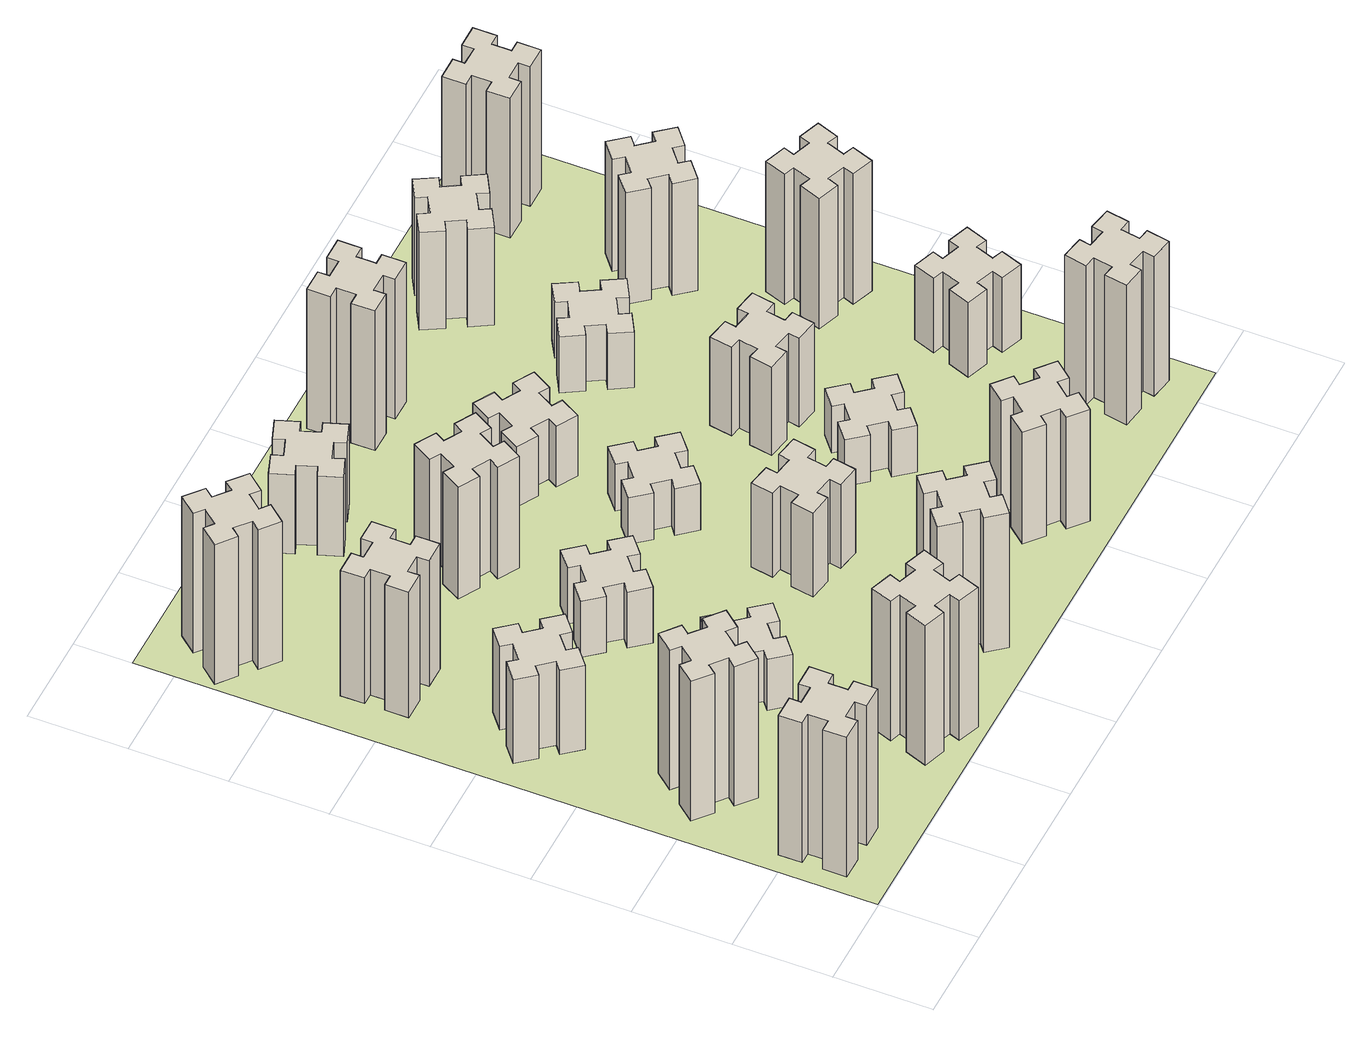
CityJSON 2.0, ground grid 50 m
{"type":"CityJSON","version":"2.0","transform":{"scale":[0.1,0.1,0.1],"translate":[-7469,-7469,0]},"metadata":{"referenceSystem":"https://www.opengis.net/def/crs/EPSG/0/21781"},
"CityObjects":{
"building1":{"type":"Building","attributes":{"class":"1000","function":"1000","usage":"1000","yearOfConstruction":2016,"roofType":"1000","measuredHeight":90,"storeysAboveGround":30,"storeysBelowGround":0},"geometry":[{"type":"Solid","lod":"1","boundaries":[[[[0,1,2,3,4,5,6,7,8,9,10,11,12,13,14,15,16,17,18,19]],[[17,16,20,21]],[[16,15,22,20]],[[15,14,23,22]],[[14,13,24,23]],[[13,12,25,24]],[[12,11,26,25]],[[11,10,27,26]],[[10,9,28,27]],[[9,8,29,28]],[[8,7,30,29]],[[7,6,31,30]],[[6,5,32,31]],[[5,4,33,32]],[[4,3,34,33]],[[3,2,35,34]],[[2,1,36,35]],[[1,0,37,36]],[[0,19,38,37]],[[19,18,39,38]],[[18,17,21,39]],[[24,25,26,27,28,29,30,31,32,33,34,35,36,37,38,39,21,20,22,23]]]]}]},
"building2":{"type":"Building","attributes":{"class":"1000","function":"1000","usage":"1000","yearOfConstruction":2016,"roofType":"1000","measuredHeight":90,"storeysAboveGround":30,"storeysBelowGround":0},"geometry":[{"type":"Solid","lod":"1","boundaries":[[[[40,41,42,43,44,45,46,47,48,49,50,51,52,53,54,55,56,57,58,59]],[[57,56,60,61]],[[56,55,62,60]],[[55,54,63,62]],[[54,53,64,63]],[[53,52,65,64]],[[52,51,66,65]],[[51,50,67,66]],[[50,49,68,67]],[[49,48,69,68]],[[48,47,70,69]],[[47,46,71,70]],[[46,45,72,71]],[[45,44,73,72]],[[44,43,74,73]],[[43,42,75,74]],[[42,41,76,75]],[[41,40,77,76]],[[40,59,78,77]],[[59,58,79,78]],[[58,57,61,79]],[[64,65,66,67,68,69,70,71,72,73,74,75,76,77,78,79,61,60,62,63]]]]}]},
"building3":{"type":"Building","attributes":{"class":"1000","function":"1000","usage":"1000","yearOfConstruction":2016,"roofType":"1000","measuredHeight":54,"storeysAboveGround":30,"storeysBelowGround":0},"geometry":[{"type":"Solid","lod":"1","boundaries":[[[[80,81,82,83,84,85,86,87,88,89,90,91,92,93,94,95,96,97,98,99]],[[97,96,100,101]],[[96,95,102,100]],[[95,94,103,102]],[[94,93,104,103]],[[93,92,105,104]],[[92,91,106,105]],[[91,90,107,106]],[[90,89,108,107]],[[89,88,109,108]],[[88,87,110,109]],[[87,86,111,110]],[[86,85,112,111]],[[85,84,113,112]],[[84,83,114,113]],[[83,82,115,114]],[[82,81,116,115]],[[81,80,117,116]],[[80,99,118,117]],[[99,98,119,118]],[[98,97,101,119]],[[104,105,106,107,108,109,110,111,112,113,114,115,116,117,118,119,101,100,102,103]]]]}]},
"building4":{"type":"Building","attributes":{"class":"1000","function":"1000","usage":"1000","yearOfConstruction":2016,"roofType":"1000","measuredHeight":81,"storeysAboveGround":30,"storeysBelowGround":0},"geometry":[{"type":"Solid","lod":"1","boundaries":[[[[120,121,122,123,124,125,126,127,128,129,130,131,132,133,134,135,136,137,138,139]],[[137,136,140,141]],[[136,135,142,140]],[[135,134,143,142]],[[134,133,144,143]],[[133,132,145,144]],[[132,131,146,145]],[[131,130,147,146]],[[130,129,148,147]],[[129,128,149,148]],[[128,127,150,149]],[[127,126,151,150]],[[126,125,152,151]],[[125,124,153,152]],[[124,123,154,153]],[[123,122,155,154]],[[122,121,156,155]],[[121,120,157,156]],[[120,139,158,157]],[[139,138,159,158]],[[138,137,141,159]],[[144,145,146,147,148,149,150,151,152,153,154,155,156,157,158,159,141,140,142,143]]]]}]},
"building5":{"type":"Building","attributes":{"class":"1000","function":"1000","usage":"1000","yearOfConstruction":2016,"roofType":"1000","measuredHeight":90,"storeysAboveGround":30,"storeysBelowGround":0},"geometry":[{"type":"Solid","lod":"1","boundaries":[[[[160,161,162,163,164,165,166,167,168,169,170,171,172,173,174,175,176,177,178,179]],[[177,176,180,181]],[[176,175,182,180]],[[175,174,183,182]],[[174,173,184,183]],[[173,172,185,184]],[[172,171,186,185]],[[171,170,187,186]],[[170,169,188,187]],[[169,168,189,188]],[[168,167,190,189]],[[167,166,191,190]],[[166,165,192,191]],[[165,164,193,192]],[[164,163,194,193]],[[163,162,195,194]],[[162,161,196,195]],[[161,160,197,196]],[[160,179,198,197]],[[179,178,199,198]],[[178,177,181,199]],[[184,185,186,187,188,189,190,191,192,193,194,195,196,197,198,199,181,180,182,183]]]]}]},
"building6":{"type":"Building","attributes":{"class":"1000","function":"1000","usage":"1000","yearOfConstruction":2016,"roofType":"1000","measuredHeight":90,"storeysAboveGround":30,"storeysBelowGround":0},"geometry":[{"type":"Solid","lod":"1","boundaries":[[[[200,201,202,203,204,205,206,207,208,209,210,211,212,213,214,215,216,217,218,219]],[[217,216,220,221]],[[216,215,222,220]],[[215,214,223,222]],[[214,213,224,223]],[[213,212,225,224]],[[212,211,226,225]],[[211,210,227,226]],[[210,209,228,227]],[[209,208,229,228]],[[208,207,230,229]],[[207,206,231,230]],[[206,205,232,231]],[[205,204,233,232]],[[204,203,234,233]],[[203,202,235,234]],[[202,201,236,235]],[[201,200,237,236]],[[200,219,238,237]],[[219,218,239,238]],[[218,217,221,239]],[[224,225,226,227,228,229,230,231,232,233,234,235,236,237,238,239,221,220,222,223]]]]}]},
"building7":{"type":"Building","attributes":{"class":"1000","function":"1000","usage":"1000","yearOfConstruction":2016,"roofType":"1000","measuredHeight":33,"storeysAboveGround":30,"storeysBelowGround":0},"geometry":[{"type":"Solid","lod":"1","boundaries":[[[[240,241,242,243,244,245,246,247,248,249,250,251,252,253,254,255,256,257,258,259]],[[257,256,260,261]],[[256,255,262,260]],[[255,254,263,262]],[[254,253,264,263]],[[253,252,265,264]],[[252,251,266,265]],[[251,250,267,266]],[[250,249,268,267]],[[249,248,269,268]],[[248,247,270,269]],[[247,246,271,270]],[[246,245,272,271]],[[245,244,273,272]],[[244,243,274,273]],[[243,242,275,274]],[[242,241,276,275]],[[241,240,277,276]],[[240,259,278,277]],[[259,258,279,278]],[[258,257,261,279]],[[264,265,266,267,268,269,270,271,272,273,274,275,276,277,278,279,261,260,262,263]]]]}]},
"building8":{"type":"Building","attributes":{"class":"1000","function":"1000","usage":"1000","yearOfConstruction":2016,"roofType":"1000","measuredHeight":36,"storeysAboveGround":30,"storeysBelowGround":0},"geometry":[{"type":"Solid","lod":"1","boundaries":[[[[280,281,282,283,284,285,286,287,288,289,290,291,292,293,294,295,296,297,298,299]],[[297,296,300,301]],[[296,295,302,300]],[[295,294,303,302]],[[294,293,304,303]],[[293,292,305,304]],[[292,291,306,305]],[[291,290,307,306]],[[290,289,308,307]],[[289,288,309,308]],[[288,287,310,309]],[[287,286,311,310]],[[286,285,312,311]],[[285,284,313,312]],[[284,283,314,313]],[[283,282,315,314]],[[282,281,316,315]],[[281,280,317,316]],[[280,299,318,317]],[[299,298,319,318]],[[298,297,301,319]],[[304,305,306,307,308,309,310,311,312,313,314,315,316,317,318,319,301,300,302,303]]]]}]},
"building9":{"type":"Building","attributes":{"class":"1000","function":"1000","usage":"1000","yearOfConstruction":2016,"roofType":"1000","measuredHeight":87,"storeysAboveGround":30,"storeysBelowGround":0},"geometry":[{"type":"Solid","lod":"1","boundaries":[[[[320,321,322,323,324,325,326,327,328,329,330,331,332,333,334,335,336,337,338,339]],[[337,336,340,341]],[[336,335,342,340]],[[335,334,343,342]],[[334,333,344,343]],[[333,332,345,344]],[[332,331,346,345]],[[331,330,347,346]],[[330,329,348,347]],[[329,328,349,348]],[[328,327,350,349]],[[327,326,351,350]],[[326,325,352,351]],[[325,324,353,352]],[[324,323,354,353]],[[323,322,355,354]],[[322,321,356,355]],[[321,320,357,356]],[[320,339,358,357]],[[339,338,359,358]],[[338,337,341,359]],[[344,345,346,347,348,349,350,351,352,353,354,355,356,357,358,359,341,340,342,343]]]]}]},
"building10":{"type":"Building","attributes":{"class":"1000","function":"1000","usage":"1000","yearOfConstruction":2016,"roofType":"1000","measuredHeight":72,"storeysAboveGround":30,"storeysBelowGround":0},"geometry":[{"type":"Solid","lod":"1","boundaries":[[[[360,361,362,363,364,365,366,367,368,369,370,371,372,373,374,375,376,377,378,379]],[[377,376,380,381]],[[376,375,382,380]],[[375,374,383,382]],[[374,373,384,383]],[[373,372,385,384]],[[372,371,386,385]],[[371,370,387,386]],[[370,369,388,387]],[[369,368,389,388]],[[368,367,390,389]],[[367,366,391,390]],[[366,365,392,391]],[[365,364,393,392]],[[364,363,394,393]],[[363,362,395,394]],[[362,361,396,395]],[[361,360,397,396]],[[360,379,398,397]],[[379,378,399,398]],[[378,377,381,399]],[[384,385,386,387,388,389,390,391,392,393,394,395,396,397,398,399,381,380,382,383]]]]}]},
"building11":{"type":"Building","attributes":{"class":"1000","function":"1000","usage":"1000","yearOfConstruction":2016,"roofType":"1000","measuredHeight":51,"storeysAboveGround":30,"storeysBelowGround":0},"geometry":[{"type":"Solid","lod":"1","boundaries":[[[[400,401,402,403,404,405,406,407,408,409,410,411,412,413,414,415,416,417,418,419]],[[417,416,420,421]],[[416,415,422,420]],[[415,414,423,422]],[[414,413,424,423]],[[413,412,425,424]],[[412,411,426,425]],[[411,410,427,426]],[[410,409,428,427]],[[409,408,429,428]],[[408,407,430,429]],[[407,406,431,430]],[[406,405,432,431]],[[405,404,433,432]],[[404,403,434,433]],[[403,402,435,434]],[[402,401,436,435]],[[401,400,437,436]],[[400,419,438,437]],[[419,418,439,438]],[[418,417,421,439]],[[424,425,426,427,428,429,430,431,432,433,434,435,436,437,438,439,421,420,422,423]]]]}]},
"building12":{"type":"Building","attributes":{"class":"1000","function":"1000","usage":"1000","yearOfConstruction":2016,"roofType":"1000","measuredHeight":54,"storeysAboveGround":30,"storeysBelowGround":0},"geometry":[{"type":"Solid","lod":"1","boundaries":[[[[440,441,442,443,444,445,446,447,448,449,450,451,452,453,454,455,456,457,458,459]],[[457,456,460,461]],[[456,455,462,460]],[[455,454,463,462]],[[454,453,464,463]],[[453,452,465,464]],[[452,451,466,465]],[[451,450,467,466]],[[450,449,468,467]],[[449,448,469,468]],[[448,447,470,469]],[[447,446,471,470]],[[446,445,472,471]],[[445,444,473,472]],[[444,443,474,473]],[[443,442,475,474]],[[442,441,476,475]],[[441,440,477,476]],[[440,459,478,477]],[[459,458,479,478]],[[458,457,461,479]],[[464,465,466,467,468,469,470,471,472,473,474,475,476,477,478,479,461,460,462,463]]]]}]},
"building13":{"type":"Building","attributes":{"class":"1000","function":"1000","usage":"1000","yearOfConstruction":2016,"roofType":"1000","measuredHeight":30,"storeysAboveGround":30,"storeysBelowGround":0},"geometry":[{"type":"Solid","lod":"1","boundaries":[[[[480,481,482,483,484,485,486,487,488,489,490,491,492,493,494,495,496,497,498,499]],[[497,496,500,501]],[[496,495,502,500]],[[495,494,503,502]],[[494,493,504,503]],[[493,492,505,504]],[[492,491,506,505]],[[491,490,507,506]],[[490,489,508,507]],[[489,488,509,508]],[[488,487,510,509]],[[487,486,511,510]],[[486,485,512,511]],[[485,484,513,512]],[[484,483,514,513]],[[483,482,515,514]],[[482,481,516,515]],[[481,480,517,516]],[[480,499,518,517]],[[499,498,519,518]],[[498,497,501,519]],[[504,505,506,507,508,509,510,511,512,513,514,515,516,517,518,519,501,500,502,503]]]]}]},
"building14":{"type":"Building","attributes":{"class":"1000","function":"1000","usage":"1000","yearOfConstruction":2016,"roofType":"1000","measuredHeight":39,"storeysAboveGround":30,"storeysBelowGround":0},"geometry":[{"type":"Solid","lod":"1","boundaries":[[[[520,521,522,523,524,525,526,527,528,529,530,531,532,533,534,535,536,537,538,539]],[[537,536,540,541]],[[536,535,542,540]],[[535,534,543,542]],[[534,533,544,543]],[[533,532,545,544]],[[532,531,546,545]],[[531,530,547,546]],[[530,529,548,547]],[[529,528,549,548]],[[528,527,550,549]],[[527,526,551,550]],[[526,525,552,551]],[[525,524,553,552]],[[524,523,554,553]],[[523,522,555,554]],[[522,521,556,555]],[[521,520,557,556]],[[520,539,558,557]],[[539,538,559,558]],[[538,537,541,559]],[[544,545,546,547,548,549,550,551,552,553,554,555,556,557,558,559,541,540,542,543]]]]}]},
"building15":{"type":"Building","attributes":{"class":"1000","function":"1000","usage":"1000","yearOfConstruction":2016,"roofType":"1000","measuredHeight":72,"storeysAboveGround":30,"storeysBelowGround":0},"geometry":[{"type":"Solid","lod":"1","boundaries":[[[[560,561,562,563,564,565,566,567,568,569,570,571,572,573,574,575,576,577,578,579]],[[577,576,580,581]],[[576,575,582,580]],[[575,574,583,582]],[[574,573,584,583]],[[573,572,585,584]],[[572,571,586,585]],[[571,570,587,586]],[[570,569,588,587]],[[569,568,589,588]],[[568,567,590,589]],[[567,566,591,590]],[[566,565,592,591]],[[565,564,593,592]],[[564,563,594,593]],[[563,562,595,594]],[[562,561,596,595]],[[561,560,597,596]],[[560,579,598,597]],[[579,578,599,598]],[[578,577,581,599]],[[584,585,586,587,588,589,590,591,592,593,594,595,596,597,598,599,581,580,582,583]]]]}]},
"building16":{"type":"Building","attributes":{"class":"1000","function":"1000","usage":"1000","yearOfConstruction":2016,"roofType":"1000","measuredHeight":90,"storeysAboveGround":30,"storeysBelowGround":0},"geometry":[{"type":"Solid","lod":"1","boundaries":[[[[600,601,602,603,604,605,606,607,608,609,610,611,612,613,614,615,616,617,618,619]],[[617,616,620,621]],[[616,615,622,620]],[[615,614,623,622]],[[614,613,624,623]],[[613,612,625,624]],[[612,611,626,625]],[[611,610,627,626]],[[610,609,628,627]],[[609,608,629,628]],[[608,607,630,629]],[[607,606,631,630]],[[606,605,632,631]],[[605,604,633,632]],[[604,603,634,633]],[[603,602,635,634]],[[602,601,636,635]],[[601,600,637,636]],[[600,619,638,637]],[[619,618,639,638]],[[618,617,621,639]],[[624,625,626,627,628,629,630,631,632,633,634,635,636,637,638,639,621,620,622,623]]]]}]},
"building17":{"type":"Building","attributes":{"class":"1000","function":"1000","usage":"1000","yearOfConstruction":2016,"roofType":"1000","measuredHeight":30,"storeysAboveGround":30,"storeysBelowGround":0},"geometry":[{"type":"Solid","lod":"1","boundaries":[[[[640,641,642,643,644,645,646,647,648,649,650,651,652,653,654,655,656,657,658,659]],[[657,656,660,661]],[[656,655,662,660]],[[655,654,663,662]],[[654,653,664,663]],[[653,652,665,664]],[[652,651,666,665]],[[651,650,667,666]],[[650,649,668,667]],[[649,648,669,668]],[[648,647,670,669]],[[647,646,671,670]],[[646,645,672,671]],[[645,644,673,672]],[[644,643,674,673]],[[643,642,675,674]],[[642,641,676,675]],[[641,640,677,676]],[[640,659,678,677]],[[659,658,679,678]],[[658,657,661,679]],[[664,665,666,667,668,669,670,671,672,673,674,675,676,677,678,679,661,660,662,663]]]]}]},
"building18":{"type":"Building","attributes":{"class":"1000","function":"1000","usage":"1000","yearOfConstruction":2016,"roofType":"1000","measuredHeight":57,"storeysAboveGround":30,"storeysBelowGround":0},"geometry":[{"type":"Solid","lod":"1","boundaries":[[[[680,681,682,683,684,685,686,687,688,689,690,691,692,693,694,695,696,697,698,699]],[[697,696,700,701]],[[696,695,702,700]],[[695,694,703,702]],[[694,693,704,703]],[[693,692,705,704]],[[692,691,706,705]],[[691,690,707,706]],[[690,689,708,707]],[[689,688,709,708]],[[688,687,710,709]],[[687,686,711,710]],[[686,685,712,711]],[[685,684,713,712]],[[684,683,714,713]],[[683,682,715,714]],[[682,681,716,715]],[[681,680,717,716]],[[680,699,718,717]],[[699,698,719,718]],[[698,697,701,719]],[[704,705,706,707,708,709,710,711,712,713,714,715,716,717,718,719,701,700,702,703]]]]}]},
"building19":{"type":"Building","attributes":{"class":"1000","function":"1000","usage":"1000","yearOfConstruction":2016,"roofType":"1000","measuredHeight":36,"storeysAboveGround":30,"storeysBelowGround":0},"geometry":[{"type":"Solid","lod":"1","boundaries":[[[[720,721,722,723,724,725,726,727,728,729,730,731,732,733,734,735,736,737,738,739]],[[737,736,740,741]],[[736,735,742,740]],[[735,734,743,742]],[[734,733,744,743]],[[733,732,745,744]],[[732,731,746,745]],[[731,730,747,746]],[[730,729,748,747]],[[729,728,749,748]],[[728,727,750,749]],[[727,726,751,750]],[[726,725,752,751]],[[725,724,753,752]],[[724,723,754,753]],[[723,722,755,754]],[[722,721,756,755]],[[721,720,757,756]],[[720,739,758,757]],[[739,738,759,758]],[[738,737,741,759]],[[744,745,746,747,748,749,750,751,752,753,754,755,756,757,758,759,741,740,742,743]]]]}]},
"building20":{"type":"Building","attributes":{"class":"1000","function":"1000","usage":"1000","yearOfConstruction":2016,"roofType":"1000","measuredHeight":90,"storeysAboveGround":30,"storeysBelowGround":0},"geometry":[{"type":"Solid","lod":"1","boundaries":[[[[760,761,762,763,764,765,766,767,768,769,770,771,772,773,774,775,776,777,778,779]],[[777,776,780,781]],[[776,775,782,780]],[[775,774,783,782]],[[774,773,784,783]],[[773,772,785,784]],[[772,771,786,785]],[[771,770,787,786]],[[770,769,788,787]],[[769,768,789,788]],[[768,767,790,789]],[[767,766,791,790]],[[766,765,792,791]],[[765,764,793,792]],[[764,763,794,793]],[[763,762,795,794]],[[762,761,796,795]],[[761,760,797,796]],[[760,779,798,797]],[[779,778,799,798]],[[778,777,781,799]],[[784,785,786,787,788,789,790,791,792,793,794,795,796,797,798,799,781,780,782,783]]]]}]},
"building21":{"type":"Building","attributes":{"class":"1000","function":"1000","usage":"1000","yearOfConstruction":2016,"roofType":"1000","measuredHeight":63,"storeysAboveGround":30,"storeysBelowGround":0},"geometry":[{"type":"Solid","lod":"1","boundaries":[[[[800,801,802,803,804,805,806,807,808,809,810,811,812,813,814,815,816,817,818,819]],[[817,816,820,821]],[[816,815,822,820]],[[815,814,823,822]],[[814,813,824,823]],[[813,812,825,824]],[[812,811,826,825]],[[811,810,827,826]],[[810,809,828,827]],[[809,808,829,828]],[[808,807,830,829]],[[807,806,831,830]],[[806,805,832,831]],[[805,804,833,832]],[[804,803,834,833]],[[803,802,835,834]],[[802,801,836,835]],[[801,800,837,836]],[[800,819,838,837]],[[819,818,839,838]],[[818,817,821,839]],[[824,825,826,827,828,829,830,831,832,833,834,835,836,837,838,839,821,820,822,823]]]]}]},
"building22":{"type":"Building","attributes":{"class":"1000","function":"1000","usage":"1000","yearOfConstruction":2016,"roofType":"1000","measuredHeight":48,"storeysAboveGround":30,"storeysBelowGround":0},"geometry":[{"type":"Solid","lod":"1","boundaries":[[[[840,841,842,843,844,845,846,847,848,849,850,851,852,853,854,855,856,857,858,859]],[[857,856,860,861]],[[856,855,862,860]],[[855,854,863,862]],[[854,853,864,863]],[[853,852,865,864]],[[852,851,866,865]],[[851,850,867,866]],[[850,849,868,867]],[[849,848,869,868]],[[848,847,870,869]],[[847,846,871,870]],[[846,845,872,871]],[[845,844,873,872]],[[844,843,874,873]],[[843,842,875,874]],[[842,841,876,875]],[[841,840,877,876]],[[840,859,878,877]],[[859,858,879,878]],[[858,857,861,879]],[[864,865,866,867,868,869,870,871,872,873,874,875,876,877,878,879,861,860,862,863]]]]}]},
"building23":{"type":"Building","attributes":{"class":"1000","function":"1000","usage":"1000","yearOfConstruction":2016,"roofType":"1000","measuredHeight":84,"storeysAboveGround":30,"storeysBelowGround":0},"geometry":[{"type":"Solid","lod":"1","boundaries":[[[[880,881,882,883,884,885,886,887,888,889,890,891,892,893,894,895,896,897,898,899]],[[897,896,900,901]],[[896,895,902,900]],[[895,894,903,902]],[[894,893,904,903]],[[893,892,905,904]],[[892,891,906,905]],[[891,890,907,906]],[[890,889,908,907]],[[889,888,909,908]],[[888,887,910,909]],[[887,886,911,910]],[[886,885,912,911]],[[885,884,913,912]],[[884,883,914,913]],[[883,882,915,914]],[[882,881,916,915]],[[881,880,917,916]],[[880,899,918,917]],[[899,898,919,918]],[[898,897,901,919]],[[904,905,906,907,908,909,910,911,912,913,914,915,916,917,918,919,901,900,902,903]]]]}]},
"building24":{"type":"Building","attributes":{"class":"1000","function":"1000","usage":"1000","yearOfConstruction":2016,"roofType":"1000","measuredHeight":72,"storeysAboveGround":30,"storeysBelowGround":0},"geometry":[{"type":"Solid","lod":"1","boundaries":[[[[920,921,922,923,924,925,926,927,928,929,930,931,932,933,934,935,936,937,938,939]],[[937,936,940,941]],[[936,935,942,940]],[[935,934,943,942]],[[934,933,944,943]],[[933,932,945,944]],[[932,931,946,945]],[[931,930,947,946]],[[930,929,948,947]],[[929,928,949,948]],[[928,927,950,949]],[[927,926,951,950]],[[926,925,952,951]],[[925,924,953,952]],[[924,923,954,953]],[[923,922,955,954]],[[922,921,956,955]],[[921,920,957,956]],[[920,939,958,957]],[[939,938,959,958]],[[938,937,941,959]],[[944,945,946,947,948,949,950,951,952,953,954,955,956,957,958,959,941,940,942,943]]]]}]},
"building25":{"type":"Building","attributes":{"class":"1000","function":"1000","usage":"1000","yearOfConstruction":2016,"roofType":"1000","measuredHeight":90,"storeysAboveGround":30,"storeysBelowGround":0},"geometry":[{"type":"Solid","lod":"1","boundaries":[[[[960,961,962,963,964,965,966,967,968,969,970,971,972,973,974,975,976,977,978,979]],[[977,976,980,981]],[[976,975,982,980]],[[975,974,983,982]],[[974,973,984,983]],[[973,972,985,984]],[[972,971,986,985]],[[971,970,987,986]],[[970,969,988,987]],[[969,968,989,988]],[[968,967,990,989]],[[967,966,991,990]],[[966,965,992,991]],[[965,964,993,992]],[[964,963,994,993]],[[963,962,995,994]],[[962,961,996,995]],[[961,960,997,996]],[[960,979,998,997]],[[979,978,999,998]],[[978,977,981,999]],[[984,985,986,987,988,989,990,991,992,993,994,995,996,997,998,999,981,980,982,983]]]]}]},
"landuse1":{"type":"LandUse","attributes":{"name":"plot1","function":"1010"},"geometry":[{"type":"MultiSurface","lod":"1","boundaries":[[[1000,1001,1002,1003]]]}]}
},
"vertices":[
[165,425,0],[165,325,0],[105,325,0],[105,205,0],[225,205,0],[225,265,0],[325,265,0],[325,205,0],[445,205,0],[445,325,0],[385,325,0],[385,425,0],[445,425,0],[445,545,0],[325,545,0],[325,485,0],[225,485,0],[225,545,0],[105,545,0],[105,425,0],[225,485,900],[225,545,900],[325,485,900],[325,545,900],[445,545,900],[445,425,900],[385,425,900],[385,325,900],[445,325,900],[445,205,900],[325,205,900],[325,265,900],[225,265,900],[225,205,900],[105,205,900],[105,325,900],[165,325,900],[165,425,900],[105,425,900],[105,545,900],
[484,1067,0],[408,1132,0],[446,1178,0],[354,1255,0],[277,1163,0],[323,1124,0],[259,1048,0],[213,1086,0],[136,994,0],[228,917,0],[266,963,0],[343,899,0],[304,853,0],[396,776,0],[473,868,0],[427,906,0],[492,983,0],[538,944,0],[615,1036,0],[523,1113,0],[492,983,900],[538,944,900],[427,906,900],[473,868,900],[396,776,900],[304,853,900],[343,899,900],[266,963,900],[228,917,900],[136,994,900],[213,1086,900],[259,1048,900],[323,1124,900],[277,1163,900],[354,1255,900],[446,1178,900],[408,1132,900],[484,1067,900],[523,1113,900],[615,1036,900],
[492,1888,0],[427,1964,0],[473,2003,0],[396,2095,0],[304,2018,0],[343,1972,0],[266,1907,0],[228,1953,0],[136,1876,0],[213,1784,0],[259,1823,0],[323,1746,0],[277,1708,0],[354,1616,0],[446,1693,0],[408,1739,0],[484,1803,0],[523,1757,0],[615,1834,0],[538,1926,0],[484,1803,540],[523,1757,540],[408,1739,540],[446,1693,540],[354,1616,540],[277,1708,540],[323,1746,540],[259,1823,540],[213,1784,540],[136,1876,540],[228,1953,540],[266,1907,540],[343,1972,540],[304,2018,540],[396,2095,540],[473,2003,540],[427,1964,540],[492,1888,540],[538,1926,540],[615,1834,540],
[485,2545,0],[485,2645,0],[545,2645,0],[545,2765,0],[425,2765,0],[425,2705,0],[325,2705,0],[325,2765,0],[205,2765,0],[205,2645,0],[265,2645,0],[265,2545,0],[205,2545,0],[205,2425,0],[325,2425,0],[325,2485,0],[425,2485,0],[425,2425,0],[545,2425,0],[545,2545,0],[425,2485,810],[425,2425,810],[325,2485,810],[325,2425,810],[205,2425,810],[205,2545,810],[265,2545,810],[265,2645,810],[205,2645,810],[205,2765,810],[325,2765,810],[325,2705,810],[425,2705,810],[425,2765,810],[545,2765,810],[545,2645,810],[485,2645,810],[485,2545,810],[545,2545,810],[545,2425,810],
[1029,360,0],[995,266,0],[939,287,0],[897,174,0],[1010,133,0],[1031,189,0],[1125,155,0],[1104,99,0],[1217,57,0],[1258,170,0],[1202,191,0],[1236,285,0],[1292,264,0],[1333,377,0],[1220,418,0],[1200,362,0],[1106,396,0],[1127,452,0],[1014,493,0],[973,380,0],[1106,396,900],[1127,452,900],[1200,362,900],[1220,418,900],[1333,377,900],[1292,264,900],[1236,285,900],[1202,191,900],[1258,170,900],[1217,57,900],[1104,99,900],[1125,155,900],[1031,189,900],[1010,133,900],[897,174,900],[939,287,900],[995,266,900],[1029,360,900],[973,380,900],[1014,493,900],
[384,3387,0],[308,3452,0],[346,3498,0],[254,3575,0],[177,3483,0],[223,3444,0],[159,3368,0],[113,3406,0],[36,3314,0],[128,3237,0],[166,3283,0],[243,3219,0],[204,3173,0],[296,3096,0],[373,3188,0],[327,3226,0],[392,3303,0],[438,3264,0],[515,3356,0],[423,3433,0],[392,3303,900],[438,3264,900],[327,3226,900],[373,3188,900],[296,3096,900],[204,3173,900],[243,3219,900],[166,3283,900],[128,3237,900],[36,3314,900],[113,3406,900],[159,3368,900],[223,3444,900],[177,3483,900],[254,3575,900],[346,3498,900],[308,3452,900],[384,3387,900],[423,3433,900],[515,3356,900],
[983,1232,0],[906,1167,0],[868,1213,0],[776,1136,0],[853,1044,0],[899,1083,0],[963,1006,0],[917,968,0],[994,876,0],[1086,953,0],[1048,999,0],[1124,1063,0],[1163,1017,0],[1255,1094,0],[1178,1186,0],[1132,1148,0],[1067,1224,0],[1113,1263,0],[1036,1355,0],[944,1278,0],[1067,1224,330],[1113,1263,330],[1132,1148,330],[1178,1186,330],[1255,1094,330],[1163,1017,330],[1124,1063,330],[1048,999,330],[1086,953,330],[994,876,330],[917,968,330],[963,1006,330],[899,1083,330],[853,1044,330],[776,1136,330],[868,1213,330],[906,1167,330],[983,1232,330],[944,1278,330],[1036,1355,330],
[1083,1972,0],[1006,1907,0],[968,1953,0],[876,1876,0],[953,1784,0],[999,1823,0],[1063,1746,0],[1017,1708,0],[1094,1616,0],[1186,1693,0],[1148,1739,0],[1224,1803,0],[1263,1757,0],[1355,1834,0],[1278,1926,0],[1232,1888,0],[1167,1964,0],[1213,2003,0],[1136,2095,0],[1044,2018,0],[1167,1964,360],[1213,2003,360],[1232,1888,360],[1278,1926,360],[1355,1834,360],[1263,1757,360],[1224,1803,360],[1148,1739,360],[1186,1693,360],[1094,1616,360],[1017,1708,360],[1063,1746,360],[999,1823,360],[953,1784,360],[876,1876,360],[968,1953,360],[1006,1907,360],[1083,1972,360],[1044,2018,360],[1136,2095,360],
[1639,343,0],[1703,266,0],[1657,228,0],[1734,136,0],[1826,213,0],[1788,259,0],[1864,323,0],[1903,277,0],[1995,354,0],[1918,446,0],[1872,408,0],[1807,484,0],[1853,523,0],[1776,615,0],[1684,538,0],[1723,492,0],[1646,427,0],[1608,473,0],[1516,396,0],[1593,304,0],[1646,427,870],[1608,473,870],[1723,492,870],[1684,538,870],[1776,615,870],[1853,523,870],[1807,484,870],[1872,408,870],[1918,446,870],[1995,354,870],[1903,277,870],[1864,323,870],[1788,259,870],[1826,213,870],[1734,136,870],[1657,228,870],[1703,266,870],[1639,343,870],[1593,304,870],[1516,396,870],
[1314,2666,0],[1227,2716,0],[1257,2768,0],[1153,2828,0],[1093,2724,0],[1145,2694,0],[1095,2607,0],[1043,2637,0],[983,2533,0],[1087,2473,0],[1117,2525,0],[1204,2475,0],[1174,2423,0],[1278,2363,0],[1338,2467,0],[1286,2497,0],[1336,2584,0],[1388,2554,0],[1448,2658,0],[1344,2718,0],[1336,2584,720],[1388,2554,720],[1286,2497,720],[1338,2467,720],[1278,2363,720],[1174,2423,720],[1204,2475,720],[1117,2525,720],[1087,2473,720],[983,2533,720],[1043,2637,720],[1095,2607,720],[1145,2694,720],[1093,2724,720],[1153,2828,720],[1257,2768,720],[1227,2716,720],[1314,2666,720],[1344,2718,720],[1448,2658,720],
[1125,3456,0],[1031,3422,0],[1010,3478,0],[897,3437,0],[939,3324,0],[995,3345,0],[1029,3251,0],[973,3230,0],[1014,3117,0],[1127,3159,0],[1106,3215,0],[1200,3249,0],[1220,3193,0],[1333,3234,0],[1292,3347,0],[1236,3326,0],[1202,3420,0],[1258,3440,0],[1217,3553,0],[1104,3512,0],[1202,3420,510],[1258,3440,510],[1236,3326,510],[1292,3347,510],[1333,3234,510],[1220,3193,510],[1200,3249,510],[1106,3215,510],[1127,3159,510],[1014,3117,510],[973,3230,510],[1029,3251,510],[995,3345,510],[939,3324,510],[897,3437,510],[1010,3478,510],[1031,3422,510],[1125,3456,510],[1104,3512,510],[1217,3553,510],
[1955,1147,0],[1972,1245,0],[2031,1235,0],[2052,1353,0],[1934,1374,0],[1924,1315,0],[1825,1332,0],[1836,1391,0],[1717,1412,0],[1697,1294,0],[1756,1284,0],[1738,1185,0],[1679,1196,0],[1658,1077,0],[1777,1057,0],[1787,1116,0],[1885,1098,0],[1875,1039,0],[1993,1018,0],[2014,1137,0],[1885,1098,540],[1875,1039,540],[1787,1116,540],[1777,1057,540],[1658,1077,540],[1679,1196,540],[1738,1185,540],[1756,1284,540],[1697,1294,540],[1717,1412,540],[1836,1391,540],[1825,1332,540],[1924,1315,540],[1934,1374,540],[2052,1353,540],[2031,1235,540],[1972,1245,540],[1955,1147,540],[2014,1137,540],[1993,1018,540],
[1972,1988,0],[1907,2064,0],[1953,2103,0],[1876,2195,0],[1784,2118,0],[1823,2072,0],[1746,2007,0],[1708,2053,0],[1616,1976,0],[1693,1884,0],[1739,1923,0],[1803,1846,0],[1757,1808,0],[1834,1716,0],[1926,1793,0],[1888,1839,0],[1964,1903,0],[2003,1857,0],[2095,1934,0],[2018,2026,0],[1964,1903,300],[2003,1857,300],[1888,1839,300],[1926,1793,300],[1834,1716,300],[1757,1808,300],[1803,1846,300],[1739,1923,300],[1693,1884,300],[1616,1976,300],[1708,2053,300],[1746,2007,300],[1823,2072,300],[1784,2118,300],[1876,2195,300],[1953,2103,300],[1907,2064,300],[1972,1988,300],[2018,2026,300],[2095,1934,300],
[1926,2497,0],[1976,2584,0],[2028,2554,0],[2088,2658,0],[1984,2718,0],[1954,2666,0],[1867,2716,0],[1897,2768,0],[1793,2828,0],[1733,2724,0],[1785,2694,0],[1735,2607,0],[1683,2637,0],[1623,2533,0],[1727,2473,0],[1757,2525,0],[1844,2475,0],[1814,2423,0],[1918,2363,0],[1978,2467,0],[1844,2475,390],[1814,2423,390],[1757,2525,390],[1727,2473,390],[1623,2533,390],[1683,2637,390],[1735,2607,390],[1785,2694,390],[1733,2724,390],[1793,2828,390],[1897,2768,390],[1867,2716,390],[1954,2666,390],[1984,2718,390],[2088,2658,390],[2028,2554,390],[1976,2584,390],[1926,2497,390],[1978,2467,390],[1918,2363,390],
[2486,323,0],[2563,259,0],[2524,213,0],[2616,136,0],[2693,228,0],[2647,266,0],[2712,343,0],[2758,304,0],[2835,396,0],[2743,473,0],[2704,427,0],[2628,492,0],[2666,538,0],[2574,615,0],[2497,523,0],[2543,484,0],[2479,408,0],[2433,446,0],[2356,354,0],[2448,277,0],[2479,408,720],[2433,446,720],[2543,484,720],[2497,523,720],[2574,615,720],[2666,538,720],[2628,492,720],[2704,427,720],[2743,473,720],[2835,396,720],[2758,304,720],[2712,343,720],[2647,266,720],[2693,228,720],[2616,136,720],[2524,213,720],[2563,259,720],[2486,323,720],[2448,277,720],[2356,354,720],
[1745,3485,0],[1745,3385,0],[1685,3385,0],[1685,3265,0],[1805,3265,0],[1805,3325,0],[1905,3325,0],[1905,3265,0],[2025,3265,0],[2025,3385,0],[1965,3385,0],[1965,3485,0],[2025,3485,0],[2025,3605,0],[1905,3605,0],[1905,3545,0],[1805,3545,0],[1805,3605,0],[1685,3605,0],[1685,3485,0],[1805,3545,900],[1805,3605,900],[1905,3545,900],[1905,3605,900],[2025,3605,900],[2025,3485,900],[1965,3485,900],[1965,3385,900],[2025,3385,900],[2025,3265,900],[1905,3265,900],[1905,3325,900],[1805,3325,900],[1805,3265,900],[1685,3265,900],[1685,3385,900],[1745,3385,900],[1745,3485,900],[1685,3485,900],[1685,3605,900],
[2628,1099,0],[2704,1163,0],[2743,1117,0],[2835,1194,0],[2758,1286,0],[2712,1248,0],[2647,1324,0],[2693,1363,0],[2616,1455,0],[2524,1378,0],[2563,1332,0],[2486,1267,0],[2448,1313,0],[2356,1236,0],[2433,1144,0],[2479,1183,0],[2543,1106,0],[2497,1068,0],[2574,976,0],[2666,1053,0],[2543,1106,300],[2497,1068,300],[2479,1183,300],[2433,1144,300],[2356,1236,300],[2448,1313,300],[2486,1267,300],[2563,1332,300],[2524,1378,300],[2616,1455,300],[2693,1363,300],[2647,1324,300],[2712,1248,300],[2758,1286,300],[2835,1194,300],[2743,1117,300],[2704,1163,300],[2628,1099,300],[2666,1053,300],[2574,976,300],
[2664,1855,0],[2565,1872,0],[2576,1931,0],[2457,1952,0],[2437,1834,0],[2496,1824,0],[2478,1725,0],[2419,1736,0],[2398,1617,0],[2517,1597,0],[2527,1656,0],[2625,1638,0],[2615,1579,0],[2733,1558,0],[2754,1677,0],[2695,1687,0],[2712,1785,0],[2771,1775,0],[2792,1893,0],[2674,1914,0],[2712,1785,570],[2771,1775,570],[2695,1687,570],[2754,1677,570],[2733,1558,570],[2615,1579,570],[2625,1638,570],[2527,1656,570],[2517,1597,570],[2398,1617,570],[2419,1736,570],[2478,1725,570],[2496,1824,570],[2437,1834,570],[2457,1952,570],[2576,1931,570],[2565,1872,570],[2664,1855,570],[2674,1914,570],[2792,1893,570],
[2475,2584,0],[2525,2497,0],[2473,2467,0],[2533,2363,0],[2637,2423,0],[2607,2475,0],[2694,2525,0],[2724,2473,0],[2828,2533,0],[2768,2637,0],[2716,2607,0],[2666,2694,0],[2718,2724,0],[2658,2828,0],[2554,2768,0],[2584,2716,0],[2497,2666,0],[2467,2718,0],[2363,2658,0],[2423,2554,0],[2497,2666,360],[2467,2718,360],[2584,2716,360],[2554,2768,360],[2658,2828,360],[2718,2724,360],[2666,2694,360],[2716,2607,360],[2768,2637,360],[2828,2533,360],[2724,2473,360],[2694,2525,360],[2607,2475,360],[2637,2423,360],[2533,2363,360],[2473,2467,360],[2525,2497,360],[2475,2584,360],[2423,2554,360],[2363,2658,360],
[3504,475,0],[3405,492,0],[3416,551,0],[3297,572,0],[3277,454,0],[3336,444,0],[3318,345,0],[3259,356,0],[3238,237,0],[3357,217,0],[3367,276,0],[3465,258,0],[3455,199,0],[3573,178,0],[3594,297,0],[3535,307,0],[3552,405,0],[3611,395,0],[3632,513,0],[3514,534,0],[3552,405,900],[3611,395,900],[3535,307,900],[3594,297,900],[3573,178,900],[3455,199,900],[3465,258,900],[3367,276,900],[3357,217,900],[3238,237,900],[3259,356,900],[3318,345,900],[3336,444,900],[3277,454,900],[3297,572,900],[3416,551,900],[3405,492,900],[3504,475,900],[3514,534,900],[3632,513,900],
[2816,3347,0],[2766,3434,0],[2818,3464,0],[2758,3568,0],[2654,3508,0],[2684,3456,0],[2597,3406,0],[2567,3458,0],[2463,3398,0],[2523,3294,0],[2575,3324,0],[2625,3237,0],[2573,3207,0],[2633,3103,0],[2737,3163,0],[2707,3215,0],[2794,3265,0],[2824,3213,0],[2928,3273,0],[2868,3377,0],[2794,3265,630],[2824,3213,630],[2707,3215,630],[2737,3163,630],[2633,3103,630],[2573,3207,630],[2625,3237,630],[2575,3324,630],[2523,3294,630],[2463,3398,630],[2567,3458,630],[2597,3406,630],[2684,3456,630],[2654,3508,630],[2758,3568,630],[2818,3464,630],[2766,3434,630],[2816,3347,630],[2868,3377,630],[2928,3273,630],
[3351,1029,0],[3445,995,0],[3424,939,0],[3537,897,0],[3578,1010,0],[3522,1031,0],[3556,1125,0],[3612,1104,0],[3653,1217,0],[3540,1258,0],[3520,1202,0],[3426,1236,0],[3447,1292,0],[3334,1333,0],[3293,1220,0],[3349,1200,0],[3315,1106,0],[3259,1127,0],[3217,1014,0],[3330,973,0],[3315,1106,480],[3259,1127,480],[3349,1200,480],[3293,1220,480],[3334,1333,480],[3447,1292,480],[3426,1236,480],[3520,1202,480],[3540,1258,480],[3653,1217,480],[3612,1104,480],[3556,1125,480],[3522,1031,480],[3578,1010,480],[3537,897,480],[3424,939,480],[3445,995,480],[3351,1029,480],[3330,973,480],[3217,1014,480],
[3520,1942,0],[3426,1976,0],[3447,2032,0],[3334,2073,0],[3293,1960,0],[3349,1940,0],[3315,1846,0],[3259,1867,0],[3217,1754,0],[3330,1713,0],[3351,1769,0],[3445,1735,0],[3424,1679,0],[3537,1637,0],[3578,1750,0],[3522,1771,0],[3556,1865,0],[3612,1844,0],[3653,1957,0],[3540,1998,0],[3556,1865,840],[3612,1844,840],[3522,1771,840],[3578,1750,840],[3537,1637,840],[3424,1679,840],[3445,1735,840],[3351,1769,840],[3330,1713,840],[3217,1754,840],[3259,1867,840],[3315,1846,840],[3349,1940,840],[3293,1960,840],[3334,2073,840],[3447,2032,840],[3426,1976,840],[3520,1942,840],[3540,1998,840],[3653,1957,840],
[3119,2563,0],[3183,2486,0],[3137,2448,0],[3214,2356,0],[3306,2433,0],[3268,2479,0],[3344,2543,0],[3383,2497,0],[3475,2574,0],[3398,2666,0],[3352,2628,0],[3287,2704,0],[3333,2743,0],[3256,2835,0],[3164,2758,0],[3203,2712,0],[3126,2647,0],[3088,2693,0],[2996,2616,0],[3073,2524,0],[3126,2647,720],[3088,2693,720],[3203,2712,720],[3164,2758,720],[3256,2835,720],[3333,2743,720],[3287,2704,720],[3352,2628,720],[3398,2666,720],[3475,2574,720],[3383,2497,720],[3344,2543,720],[3268,2479,720],[3306,2433,720],[3214,2356,720],[3137,2448,720],[3183,2486,720],[3119,2563,720],[3073,2524,720],[2996,2616,720],
[3285,3325,0],[3385,3325,0],[3385,3265,0],[3505,3265,0],[3505,3385,0],[3445,3385,0],[3445,3485,0],[3505,3485,0],[3505,3605,0],[3385,3605,0],[3385,3545,0],[3285,3545,0],[3285,3605,0],[3165,3605,0],[3165,3485,0],[3225,3485,0],[3225,3385,0],[3165,3385,0],[3165,3265,0],[3285,3265,0],[3225,3385,900],[3165,3385,900],[3225,3485,900],[3165,3485,900],[3165,3605,900],[3285,3605,900],[3285,3545,900],[3385,3545,900],[3385,3605,900],[3505,3605,900],[3505,3485,900],[3445,3485,900],[3445,3385,900],[3505,3385,900],[3505,3265,900],[3385,3265,900],[3385,3325,900],[3285,3325,900],[3285,3265,900],[3165,3265,900],
[5,3705,0],[3705,3705,0],[3705,5,0],[5,5,0]
]}
